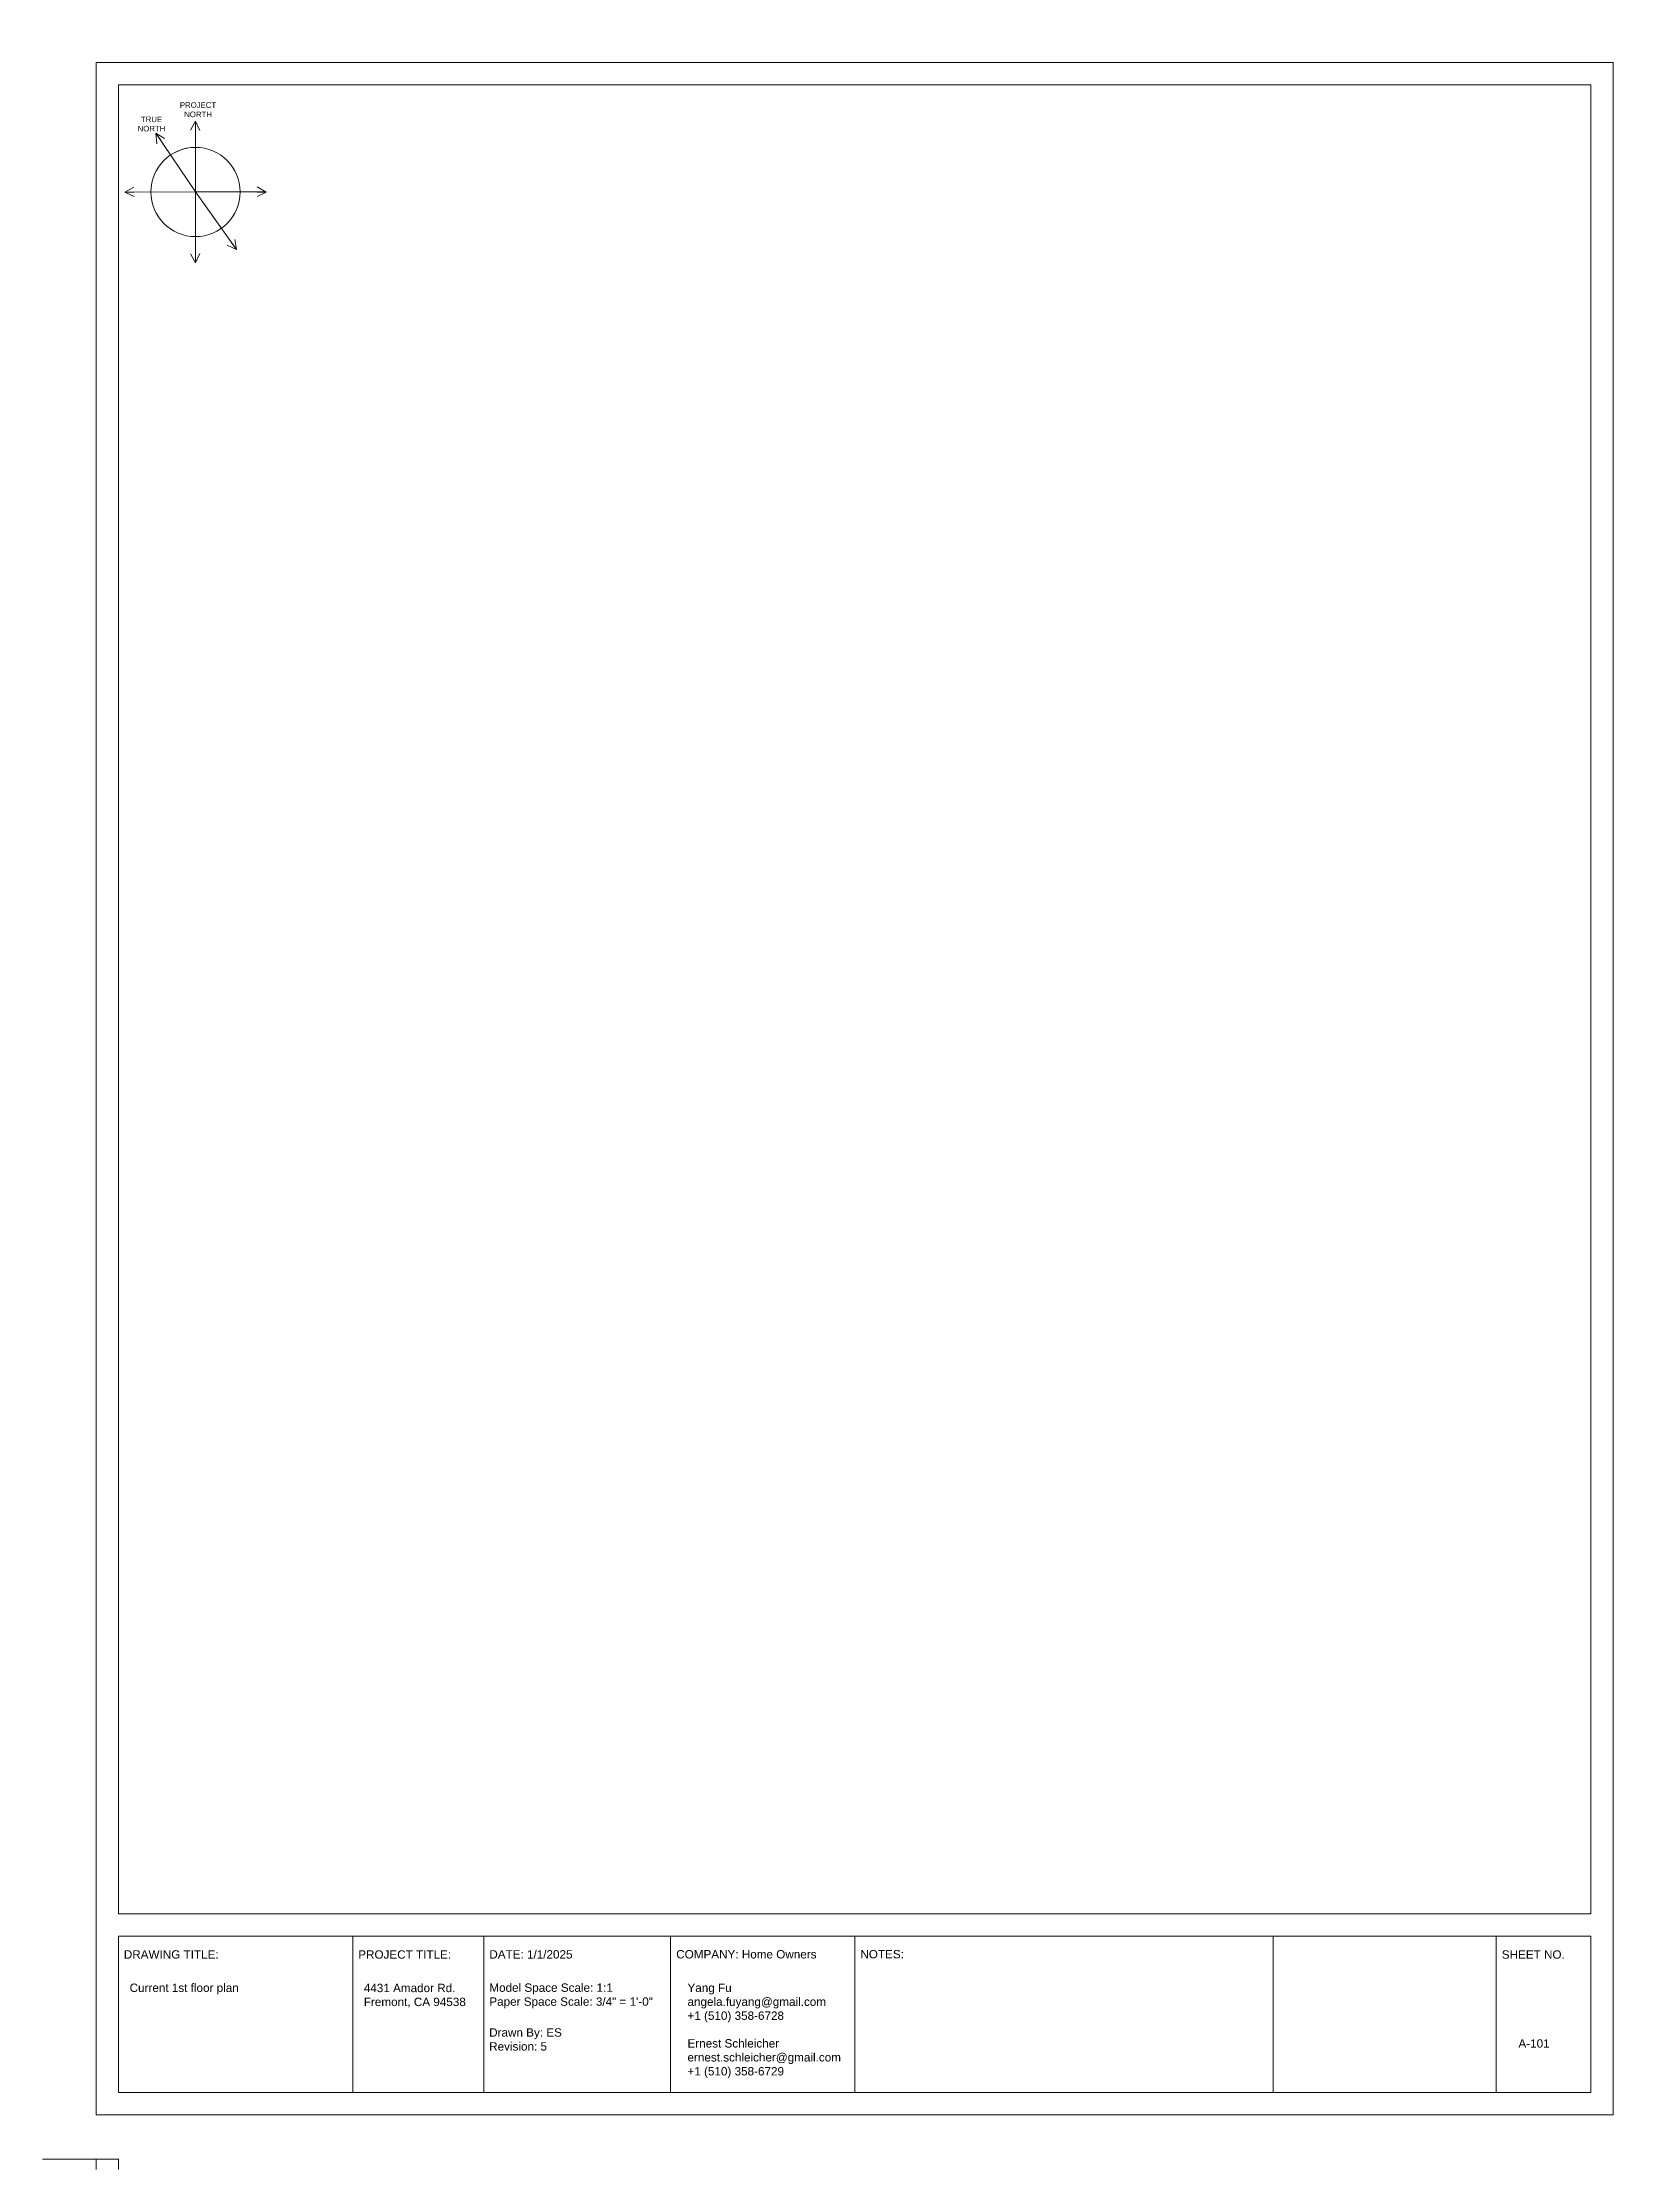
# Paper-space layout 'Layout1' of a CAD drawing. Header units: inches. Extents: x 0.8 to 36.5, y 0.6 to 48.2.
import ezdxf

# ---------------------------------------------------------------- set-up
doc = ezdxf.new("R2010")
doc.units = ezdxf.units.IN
doc.header["$MEASUREMENT"] = 0
doc.layers.get('0').update_dxf_attribs({"color": 1, "lineweight": 9})
doc.layers.add('00-page-edge', color=7, linetype='Continuous', lineweight=9)
doc.layers.add('VIEWPORT', color=5, linetype='Continuous', lineweight=9)
doc.layers.add('Title Block', color=7, linetype='Continuous')
doc.layers.add('Title Block Text', color=7, linetype='Continuous')
doc.layers.get('VIEWPORT').off()
doc.styles.add('Small', font='Arial.ttf')
doc.styles.get("Standard").update_dxf_attribs({"font": 'Arial.ttf', "height": 2})

# ---------------------------------------------------------------- blocks, each defined once
blk = doc.blocks.new('true-north-project-north')
at = {"layer": '00-page-edge', "lineweight": 5}
for p, q in [((0.007, 1.627), (-0.11, 1.424)), ((0.006, 0.041), (0.007, 1.627)), ((0.007, 1.627), (0.007, 1.422)), ((0.007, 1.627), (0.103, 1.419)), ((0.006, 0.041), (-0.881, 1.356)), ((-0.881, 1.356), (-0.766, 1.185)), ((-0.881, 1.356), (-0.864, 1.122)), ((-0.881, 1.356), (-0.686, 1.237)), ((-1.58, 0.034), (-1.378, 0.152)), ((0.006, 0.041), (-1.58, 0.034)), ((-1.58, 0.034), (-1.375, 0.035)), ((-1.58, 0.034), (-1.372, -0.061)), ((0.006, 0.041), (1.551, 0.041)), ((0.006, 0.041), (0.925, -1.251)), ((0.006, 0.041), (0.007, -1.545)), ((0.006, 0.041), (1.592, 0.037)), ((1.592, 0.037), (1.384, -0.058)), ((1.592, 0.037), (1.386, 0.037)), ((1.592, 0.037), (1.389, 0.154)), ((0.007, -1.545), (-0.11, -1.342)), ((0.007, -1.545), (0.103, -1.337)), ((0.007, -1.545), (0.007, -1.339)), ((0.925, -1.251), (0.712, -1.154)), ((0.925, -1.251), (0.806, -1.084)), ((0.925, -1.251), (0.883, -1.027))]:
    blk.add_line(p, q, dxfattribs=at)
blk.add_circle((0.006, 0.041), 1, dxfattribs=at)
blk.add_arc((0.006, 0.041), 1, 90, 124, dxfattribs=at)
at = {"layer": '00-page-edge', "lineweight": 5, "char_height": 0.125, "width": 0.53642, "attachment_point": 5, "style": 'Small'}
for s, insert in [('PROJECT\\PNORTH', (0.062, 1.884)), ('TRUE\\PNORTH', (-0.981, 1.564))]:
    blk.add_mtext(s, dxfattribs=dict(at, insert=insert))

psp = doc.layouts.get("Layout1")

# ---------------------------------------------------------------- linework, layer by layer
at = {"lineweight": 5}
for p, q in [((2.562, 0.8), (0.85, 0.8)), ((2.05, 0.8), (2.05, 0.572)), ((2.55, 0.8), (2.55, 0.572))]:
    psp.add_line(p, q, dxfattribs=at)
at = {"layer": '00-page-edge', "lineweight": 5}
for points in [[(36.049, 47.798), (36.049, 1.8), (2.05, 1.8), (2.05, 47.798)], [(35.549, 47.298), (35.549, 6.3), (2.55, 6.3), (2.55, 47.298)]]:
    psp.add_lwpolyline(points, close=True, dxfattribs=at)
at = {"layer": 'Title Block', "lineweight": 5}
for p, q in [((7.8, 5.8), (7.8, 2.3)), ((10.737, 5.8), (10.737, 2.3)), ((14.924, 5.8), (14.924, 2.3)), ((19.049, 5.8), (19.049, 2.3)), ((28.424, 5.8), (28.424, 2.3)), ((33.424, 5.8), (33.424, 2.3))]:
    psp.add_line(p, q, dxfattribs=at)
psp.add_lwpolyline([(35.549, 5.8), (35.549, 2.3), (2.55, 2.3), (2.55, 5.8)], close=True, dxfattribs=at)

# ---------------------------------------------------------------- block references
at = {"lineweight": 5}
psp.add_blockref('true-north-project-north', (4.272, 44.853), dxfattribs=at)

# ---------------------------------------------------------------- texts
at = {"layer": 'Title Block Text', "lineweight": 5, "char_height": 0.1875, "attachment_point": 1}
for s, width, heights, insert in [('DRAWING TITLE:', 2.5508, [0], (2.671, 5.485)), ('PROJECT TITLE:', 2.3631, [0], (7.924, 5.484)), ('DATE: 1/1/2025', 2.31061, [0], (10.862, 5.487)), ('COMPANY: Home Owners', 3.35102, [0], (15.05, 5.489)), ('NOTES:', 1.3599, [0], (19.177, 5.492)), ('SHEET NO.', 1.53994, [0], (33.55, 5.483)), ('Current 1st floor plan', 4.61959, [0], (2.801, 4.738)), ('4431 Amador Rd.\\PFremont, CA 94538', 2.67366, [0], (8.049, 4.734)), ('Model Space Scale: 1:1\\PPaper Space Scale: 3/4" = 1\'-0"', 4.03394, [0], (10.862, 4.741)), ('Yang Fu\\Pangela.fuyang@gmail.com\\P+1 (510) 358-6728', 3.41301, [0], (15.302, 4.738)), ('Drawn By: ES\\PRevision: 5', 1.73876, [0], (10.858, 3.736)), ('Ernest Schleicher\\Pernest.schleicher@gmail.com\\P+1 (510) 358-6729', 3.8454, [0], (15.302, 3.492)), ('A-101', 1.0803, [0.191], (33.923, 3.489))]:
    psp.add_mtext_dynamic_manual_height_columns(s, width=width, gutter_width=0.938, heights=heights, dxfattribs=dict(at, insert=insert))

# ---------------------------------------------------------------- viewports
at = {"layer": 'VIEWPORT', "lineweight": 5, "view_target_point": (1488.265, 3898.863)}
psp.add_viewport(center=(19.051, 24.818), size=(34.898, 46.8517), view_center_point=(-1737.969, -3045.539), view_height=749.6278, dxfattribs=at)

doc.saveas('drawing.dxf')
